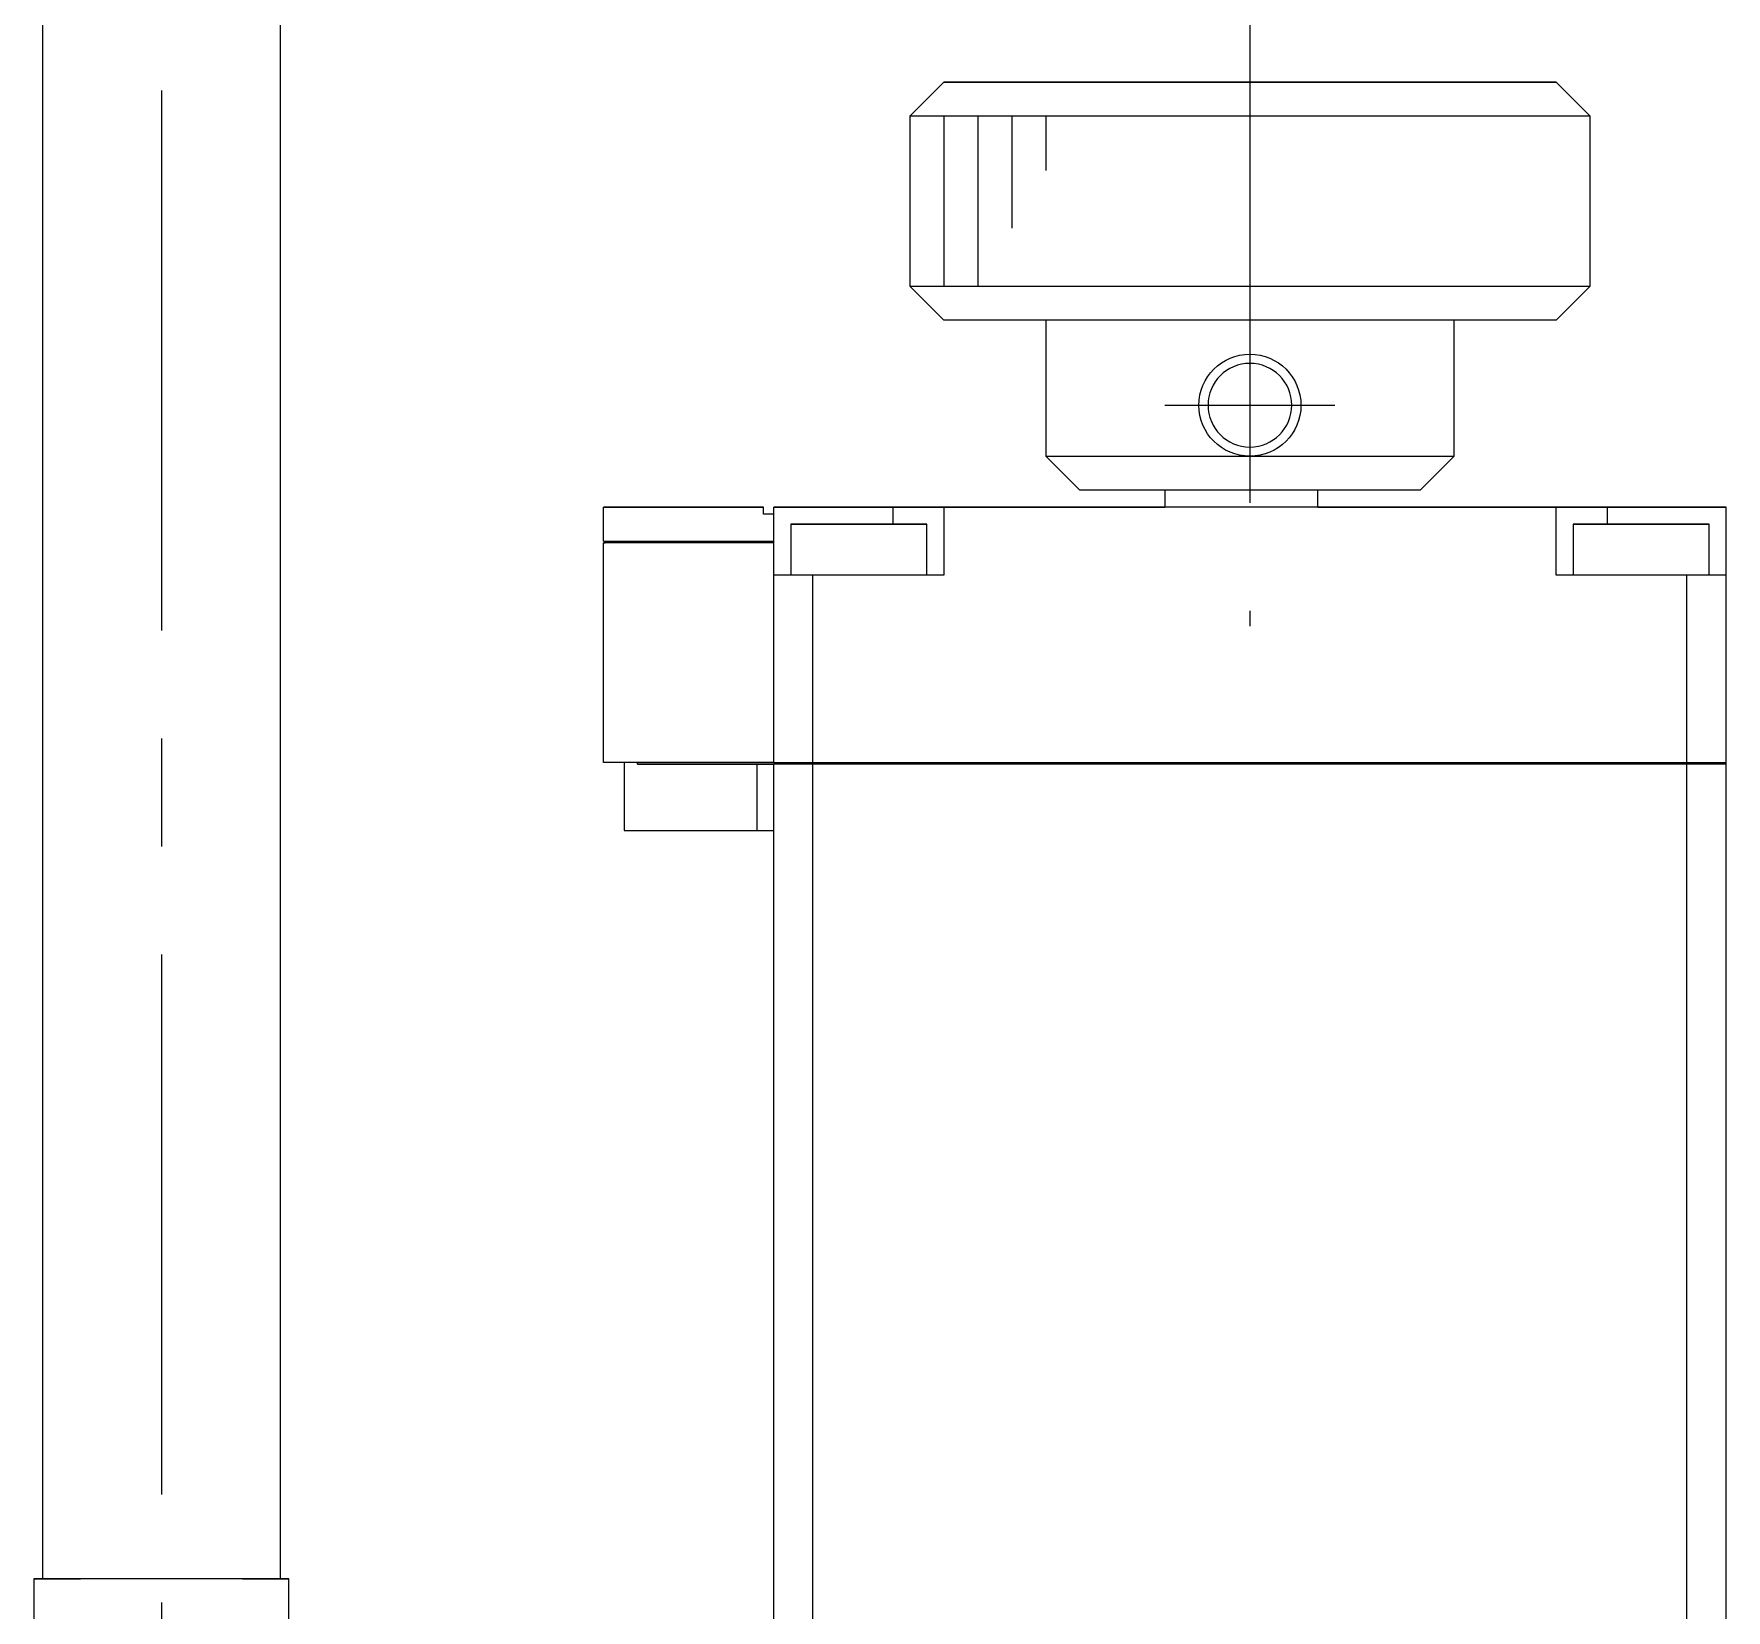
# Model space of a CAD drawing. Extents: x 0 to 701, y -8 to 617.
# Drawn here: x 278.14 to 327.89, y 163.07 to 209.42 of the extents above; entities that cross this region are included whole.
import ezdxf

# ---------------------------------------------------------------- set-up
doc = ezdxf.new("R2010")
doc.units = 0
doc.header["$LTSCALE"] = 0.5
doc.linetypes.add('CENTER', pattern=[50.8, 31.75, -6.35, 6.35, -6.35])
for name, color, linetype in [('MSM_CENTER', 1, 'CENTER'), ('MSM_CONTINUOUS', 7, 'CONTINUOUS'), ('MSM_NARROW', 5, 'CONTINUOUS')]:
    doc.layers.add(name, color=color, linetype=linetype)

msp = doc.modelspace()

# ---------------------------------------------------------------- linework, layer by layer
at = {"layer": 'MSM_CENTER'}
for p, q in [((281.893841, 258.548904), (281.893841, 112.448904)), ((313.893841, 211.498904), (313.893841, 191.998904)), ((311.393843, 198.498081), (316.393843, 198.498081))]:
    msp.add_line(p, q, dxfattribs=at)
at = {"layer": 'MSM_CONTINUOUS'}
for p, q in [((278.393841, 211.998502), (278.393841, 163.998905)), ((285.393841, 163.998905), (285.393841, 211.998502)), ((304.894937, 208), (303.893841, 206.998904)), ((304.928193, 207.999012), (304.893841, 207.998904)), ((304.893841, 207.998904), (304.921491, 207.998808)), ((304.894937, 208), (322.892745, 208)), ((304.921491, 207.998808), (305.004463, 207.998712)), ((305.030773, 207.999118), (304.928193, 207.999012)), ((305.004463, 207.998712), (305.142246, 207.998617)), ((305.200801, 207.999223), (305.030773, 207.999118)), ((305.142246, 207.998617), (305.33399, 207.998524)), ((305.436982, 207.999325), (305.200801, 207.999223)), ((305.33399, 207.998524), (305.578513, 207.998433)), ((305.737519, 207.999425), (305.436982, 207.999325)), ((305.578513, 207.998433), (305.874307, 207.998345)), ((306.100126, 207.99952), (305.737519, 207.999425)), ((305.874307, 207.998345), (306.219549, 207.998261)), ((306.522042, 207.99961), (306.100126, 207.99952)), ((306.219549, 207.998261), (306.612109, 207.998181)), ((307.000057, 207.999696), (306.522042, 207.99961)), ((306.612109, 207.998181), (307.049568, 207.998105)), ((307.530533, 207.999775), (307.000057, 207.999696)), ((307.049568, 207.998105), (307.529227, 207.998034)), ((307.529227, 207.998034), (308.04813, 207.997968)), ((308.109434, 207.999847), (307.530533, 207.999775)), ((308.04813, 207.997968), (308.603077, 207.997908)), ((308.732354, 207.999913), (308.109434, 207.999847)), ((308.603077, 207.997908), (309.190646, 207.997855)), ((309.394552, 207.99997), (308.732354, 207.999913)), ((309.190646, 207.997855), (309.807214, 207.997807)), ((310.09099, 208.00002), (309.394552, 207.99997)), ((309.807214, 207.997807), (310.448979, 207.997767)), ((310.816367, 208.000061), (310.09099, 208.00002)), ((310.448979, 207.997767), (311.111986, 207.997733)), ((311.565163, 208.000093), (310.816367, 208.000061)), ((311.111986, 207.997733), (311.792145, 207.997707)), ((311.393841, 207.998904), (311.401548, 207.998931)), ((311.403354, 207.998874), (311.393841, 207.998904)), ((311.401548, 207.998931), (311.42462, 207.998958)), ((311.431822, 207.998845), (311.403354, 207.998874)), ((311.42462, 207.998958), (311.462916, 207.998984)), ((311.479027, 207.998816), (311.431822, 207.998845)), ((311.462916, 207.998984), (311.5162, 207.99901)), ((311.54461, 207.998787), (311.479027, 207.998816)), ((311.5162, 207.99901), (311.584142, 207.999035)), ((311.628072, 207.99876), (311.54461, 207.998787)), ((312.331681, 208.000117), (311.565163, 208.000093)), ((311.584142, 207.999035), (311.666325, 207.999059)), ((311.728778, 207.998733), (311.628072, 207.99876)), ((311.666325, 207.999059), (311.762241, 207.999083)), ((311.845961, 207.998708), (311.728778, 207.998733)), ((311.762241, 207.999083), (311.871299, 207.999105)), ((311.792145, 207.997707), (312.485262, 207.997688)), ((311.97873, 207.998684), (311.845961, 207.998708)), ((311.871299, 207.999105), (311.992826, 207.999126)), ((312.126074, 207.998662), (311.97873, 207.998684)), ((311.992826, 207.999126), (312.126074, 207.999146)), ((312.126074, 207.999146), (312.270221, 207.999164)), ((312.286872, 207.998642), (312.126074, 207.998662)), ((312.270221, 207.999164), (312.424378, 207.999181)), ((312.4599, 207.998624), (312.286872, 207.998642)), ((313.110087, 208.000131), (312.331681, 208.000117)), ((312.424378, 207.999181), (312.587595, 207.999196)), ((312.643841, 207.998608), (312.4599, 207.998624)), ((312.485262, 207.997688), (313.187065, 207.997677)), ((312.587595, 207.999196), (312.758865, 207.999209)), ((312.837296, 207.998594), (312.643841, 207.998608)), ((312.758865, 207.999209), (312.937133, 207.99922)), ((313.038791, 207.998583), (312.837296, 207.998594)), ((312.937133, 207.99922), (313.121299, 207.999229)), ((313.246794, 207.998574), (313.038791, 207.998583)), ((313.894457, 208.000135), (313.110087, 208.000131)), ((313.121299, 207.999229), (313.310228, 207.999237)), ((313.187065, 207.997677), (313.893226, 207.997673)), ((313.459721, 207.998567), (313.246794, 207.998574)), ((313.310228, 207.999237), (313.502755, 207.999242)), ((313.675952, 207.998564), (313.459721, 207.998567)), ((313.502755, 207.999242), (313.697693, 207.999245)), ((313.893841, 207.998562), (313.675952, 207.998564)), ((313.697693, 207.999245), (313.893841, 207.999246)), ((313.893226, 207.997673), (314.59939, 207.997677)), ((313.893841, 207.999246), (314.089989, 207.999245)), ((314.111731, 207.998564), (313.893841, 207.998562)), ((314.678822, 208.000131), (313.894457, 208.000135)), ((314.089989, 207.999245), (314.284927, 207.999242)), ((314.327962, 207.998567), (314.111731, 207.998564)), ((314.284927, 207.999242), (314.477455, 207.999237)), ((314.540889, 207.998574), (314.327962, 207.998567)), ((314.477455, 207.999237), (314.666384, 207.999229)), ((314.748892, 207.998583), (314.540889, 207.998574)), ((314.59939, 207.997677), (315.301204, 207.997688)), ((314.666384, 207.999229), (314.85055, 207.99922)), ((315.457214, 208.000117), (314.678822, 208.000131)), ((314.950387, 207.998594), (314.748892, 207.998583)), ((314.85055, 207.99922), (315.028817, 207.999209)), ((315.143841, 207.998608), (314.950387, 207.998594)), ((315.028817, 207.999209), (315.200088, 207.999196)), ((315.327782, 207.998624), (315.143841, 207.998608)), ((315.200088, 207.999196), (315.363304, 207.999181)), ((315.301204, 207.997688), (315.994341, 207.997707)), ((315.50081, 207.998642), (315.327782, 207.998624)), ((315.363304, 207.999181), (315.517461, 207.999164)), ((316.223708, 208.000093), (315.457214, 208.000117)), ((315.661608, 207.998662), (315.50081, 207.998642)), ((315.517461, 207.999164), (315.661608, 207.999146)), ((315.661608, 207.999146), (315.794856, 207.999126)), ((315.808952, 207.998684), (315.661608, 207.998662)), ((315.794856, 207.999126), (315.916384, 207.999105)), ((315.941721, 207.998708), (315.808952, 207.998684)), ((315.916384, 207.999105), (316.025442, 207.999083)), ((316.058905, 207.998733), (315.941721, 207.998708)), ((315.994341, 207.997707), (316.674526, 207.997733)), ((316.025442, 207.999083), (316.121357, 207.999059)), ((316.159611, 207.99876), (316.058905, 207.998733)), ((316.121357, 207.999059), (316.20354, 207.999035)), ((316.243073, 207.998787), (316.159611, 207.99876)), ((316.20354, 207.999035), (316.271482, 207.99901)), ((316.972472, 208.000061), (316.223708, 208.000093)), ((316.308656, 207.998816), (316.243073, 207.998787)), ((316.271482, 207.99901), (316.324766, 207.998984)), ((316.355861, 207.998845), (316.308656, 207.998816)), ((316.324766, 207.998984), (316.363062, 207.998958)), ((316.384328, 207.998874), (316.355861, 207.998845)), ((316.363062, 207.998958), (316.386135, 207.998931)), ((316.393841, 207.998904), (316.384328, 207.998874)), ((316.386135, 207.998931), (316.393841, 207.998904)), ((316.674526, 207.997733), (317.337566, 207.997767)), ((317.697808, 208.00002), (316.972472, 208.000061)), ((317.337566, 207.997767), (317.979372, 207.997807)), ((318.394197, 207.99997), (317.697808, 208.00002)), ((317.979372, 207.997807), (318.595987, 207.997855)), ((319.056337, 207.999913), (318.394197, 207.99997)), ((318.595987, 207.997855), (319.18361, 207.997908)), ((319.679192, 207.999847), (319.056337, 207.999913)), ((319.18361, 207.997908), (319.738616, 207.997968)), ((320.25802, 207.999775), (319.679192, 207.999847)), ((319.738616, 207.997968), (320.257585, 207.998034)), ((320.257585, 207.998034), (320.737315, 207.998105)), ((320.788417, 207.999695), (320.25802, 207.999775)), ((320.737315, 207.998105), (321.174849, 207.998181)), ((321.266347, 207.99961), (320.788417, 207.999695)), ((321.174849, 207.998181), (321.56749, 207.998261)), ((321.688172, 207.99952), (321.266347, 207.99961)), ((321.56749, 207.998261), (321.912816, 207.998345)), ((322.050684, 207.999424), (321.688172, 207.99952)), ((321.912816, 207.998345), (322.208698, 207.998433)), ((322.351122, 207.999325), (322.050684, 207.999424)), ((322.208698, 207.998433), (322.453312, 207.998524)), ((322.5872, 207.999223), (322.351122, 207.999325)), ((322.453312, 207.998524), (322.645149, 207.998617)), ((322.757123, 207.999118), (322.5872, 207.999223)), ((322.645149, 207.998617), (322.783027, 207.998712)), ((322.859596, 207.999011), (322.757123, 207.999118)), ((322.783027, 207.998712), (322.866095, 207.998808)), ((322.893841, 207.998904), (322.859596, 207.999011)), ((322.866095, 207.998808), (322.893841, 207.998904)), ((323.893841, 206.998904), (322.892745, 208)), ((303.924563, 206.998797), (303.893841, 206.998904)), ((303.893841, 206.998904), (303.893841, 201.998904)), ((304.016755, 206.99869), (303.924563, 206.998797)), ((304.169847, 206.998585), (304.016755, 206.99869)), ((304.382896, 206.998482), (304.169847, 206.998585)), ((304.654588, 206.998381), (304.382896, 206.998482)), ((304.983248, 206.998283), (304.654588, 206.998381)), ((305.36685, 206.99819), (304.983248, 206.998283)), ((305.803028, 206.9981), (305.36685, 206.99819)), ((306.289093, 206.998016), (305.803028, 206.9981)), ((306.822048, 206.997937), (306.289093, 206.998016)), ((307.398607, 206.997864), (306.822048, 206.997937)), ((308.015214, 206.997798), (307.398607, 206.997864)), ((308.668068, 206.997738), (308.015214, 206.997798)), ((309.353144, 206.997686), (308.668068, 206.997738)), ((310.066217, 206.997641), (309.353144, 206.997686)), ((310.802891, 206.997603), (310.066217, 206.997641)), ((311.558623, 206.997574), (310.802891, 206.997603)), ((312.328753, 206.997553), (311.558623, 206.997574)), ((313.108534, 206.997541), (312.328753, 206.997553)), ((313.893157, 206.997536), (313.108534, 206.997541)), ((314.677784, 206.997541), (313.893157, 206.997536)), ((315.457578, 206.997553), (314.677784, 206.997541)), ((316.22773, 206.997574), (315.457578, 206.997553)), ((316.983491, 206.997603), (316.22773, 206.997574)), ((317.720202, 206.997641), (316.983491, 206.997603)), ((318.43332, 206.997685), (317.720202, 206.997641)), ((319.118448, 206.997738), (318.43332, 206.997685)), ((319.771362, 206.997798), (319.118448, 206.997738)), ((320.388036, 206.997864), (319.771362, 206.997798)), ((320.964667, 206.997937), (320.388036, 206.997864)), ((321.497701, 206.998016), (320.964667, 206.997937)), ((321.98385, 206.9981), (321.497701, 206.998016)), ((322.420118, 206.99819), (321.98385, 206.9981)), ((322.803813, 206.998283), (322.420118, 206.99819)), ((323.132571, 206.998381), (322.803813, 206.998283)), ((323.404364, 206.998482), (323.132571, 206.998381)), ((323.617516, 206.998585), (323.404364, 206.998482)), ((323.770714, 206.99869), (323.617516, 206.998585)), ((323.863012, 206.998797), (323.770714, 206.99869)), ((323.893841, 206.998904), (323.863012, 206.998797)), ((323.893841, 201.998904), (323.893841, 206.998904)), ((303.893841, 201.998904), (303.931894, 201.998785)), ((303.893841, 201.998904), (304.893841, 200.998904)), ((303.931894, 201.998785), (304.045764, 201.998667)), ((304.045764, 201.998667), (304.234583, 201.99855)), ((304.234583, 201.99855), (304.496915, 201.998436)), ((304.496915, 201.998436), (304.830763, 201.998326)), ((304.830763, 201.998326), (305.233587, 201.99822)), ((305.233587, 201.99822), (305.702321, 201.99812)), ((305.702321, 201.99812), (306.233397, 201.998025)), ((306.233397, 201.998025), (306.822773, 201.997937)), ((306.822773, 201.997937), (307.465965, 201.997856)), ((307.465965, 201.997856), (308.158077, 201.997784)), ((308.158077, 201.997784), (308.893841, 201.99772)), ((308.893841, 201.99772), (309.667659, 201.997665)), ((309.667659, 201.997665), (310.47364, 201.997619)), ((310.47364, 201.997619), (311.305651, 201.997583)), ((311.305651, 201.997583), (312.157359, 201.997557)), ((312.157359, 201.997557), (313.022284, 201.997542)), ((313.022284, 201.997542), (313.893841, 201.997536)), ((313.893841, 201.997536), (314.765399, 201.997542)), ((314.765399, 201.997542), (315.630323, 201.997557)), ((315.630323, 201.997557), (316.482032, 201.997583)), ((316.482032, 201.997583), (317.314043, 201.997619)), ((317.314043, 201.997619), (318.120024, 201.997665)), ((318.120024, 201.997665), (318.893841, 201.99772)), ((318.893841, 201.99772), (319.629605, 201.997784)), ((319.629605, 201.997784), (320.321717, 201.997856)), ((320.321717, 201.997856), (320.964909, 201.997937)), ((320.964909, 201.997937), (321.554286, 201.998025)), ((321.554286, 201.998025), (322.085362, 201.99812)), ((322.085362, 201.99812), (322.554095, 201.99822)), ((322.554095, 201.99822), (322.956919, 201.998326)), ((322.893841, 200.998904), (323.893841, 201.998904)), ((322.956919, 201.998326), (323.290767, 201.998436)), ((323.290767, 201.998436), (323.553099, 201.99855)), ((323.553099, 201.99855), (323.741919, 201.998667)), ((323.741919, 201.998667), (323.855788, 201.998785)), ((323.855788, 201.998785), (323.893841, 201.998904)), ((304.928193, 200.998797), (304.893841, 200.998904)), ((305.030773, 200.99869), (304.928193, 200.998797)), ((305.200801, 200.998586), (305.030773, 200.99869)), ((305.436982, 200.998483), (305.200801, 200.998586)), ((305.737519, 200.998384), (305.436982, 200.998483)), ((306.100126, 200.998289), (305.737519, 200.998384)), ((306.522042, 200.998198), (306.100126, 200.998289)), ((307.000057, 200.998113), (306.522042, 200.998198)), ((307.530533, 200.998034), (307.000057, 200.998113)), ((308.109434, 200.997961), (307.530533, 200.998034)), ((307.893841, 200.997987), (307.893841, 196.998904)), ((308.732354, 200.997896), (308.109434, 200.997961)), ((309.394552, 200.997838), (308.732354, 200.997896)), ((310.09099, 200.997789), (309.394552, 200.997838)), ((310.816367, 200.997747), (310.09099, 200.997789)), ((311.565163, 200.997715), (310.816367, 200.997747)), ((312.331681, 200.997692), (311.565163, 200.997715)), ((313.110087, 200.997678), (312.331681, 200.997692)), ((313.894457, 200.997673), (313.110087, 200.997678)), ((314.678822, 200.997678), (313.894457, 200.997673)), ((315.457214, 200.997692), (314.678822, 200.997678)), ((316.223708, 200.997715), (315.457214, 200.997692)), ((316.972472, 200.997748), (316.223708, 200.997715)), ((317.697808, 200.997789), (316.972472, 200.997748)), ((318.394196, 200.997838), (317.697808, 200.997789)), ((319.056337, 200.997896), (318.394196, 200.997838)), ((319.679192, 200.997961), (319.056337, 200.997896)), ((320.25802, 200.998034), (319.679192, 200.997961)), ((319.893841, 196.998904), (319.893841, 200.997987)), ((320.788417, 200.998113), (320.25802, 200.998034)), ((321.266347, 200.998198), (320.788417, 200.998113)), ((321.688172, 200.998289), (321.266347, 200.998198)), ((322.050683, 200.998384), (321.688172, 200.998289)), ((322.351122, 200.998483), (322.050683, 200.998384)), ((322.5872, 200.998586), (322.351122, 200.998483)), ((322.757123, 200.998691), (322.5872, 200.998586)), ((322.859596, 200.998797), (322.757123, 200.998691)), ((322.893841, 200.998904), (322.859596, 200.998797)), ((307.893841, 196.998904), (307.912337, 196.99884)), ((308.893841, 195.998904), (307.893841, 196.998904)), ((307.912337, 196.99884), (307.967711, 196.998776)), ((307.967711, 196.998776), (308.059622, 196.998713)), ((308.059622, 196.998713), (308.187502, 196.998651)), ((308.187502, 196.998651), (308.350564, 196.99859)), ((308.350564, 196.99859), (308.547802, 196.998532)), ((308.547802, 196.998532), (308.778, 196.998476)), ((308.778, 196.998476), (309.039739, 196.998422)), ((309.039739, 196.998422), (309.331405, 196.998371)), ((309.331405, 196.998371), (309.6512, 196.998324)), ((309.6512, 196.998324), (309.997153, 196.99828)), ((309.997153, 196.99828), (310.36713, 196.99824)), ((310.36713, 196.99824), (310.75885, 196.998205)), ((310.75885, 196.998205), (311.169898, 196.998173)), ((311.169898, 196.998173), (311.597741, 196.998146)), ((311.597741, 196.998146), (312.039739, 196.998124)), ((312.039739, 196.998124), (312.493169, 196.998106)), ((312.493169, 196.998106), (312.955234, 196.998094)), ((312.955234, 196.998094), (313.423087, 196.998086)), ((313.423087, 196.998086), (313.893841, 196.998084)), ((313.893841, 196.998084), (314.364596, 196.998086)), ((314.364596, 196.998086), (314.832448, 196.998094)), ((314.832448, 196.998094), (315.294513, 196.998106)), ((315.294513, 196.998106), (315.747943, 196.998124)), ((315.747943, 196.998124), (316.189942, 196.998146)), ((316.189942, 196.998146), (316.617784, 196.998173)), ((316.617784, 196.998173), (317.028833, 196.998205)), ((317.028833, 196.998205), (317.420553, 196.99824)), ((317.420553, 196.99824), (317.790529, 196.99828)), ((317.790529, 196.99828), (318.136482, 196.998324)), ((318.136482, 196.998324), (318.456277, 196.998371)), ((318.456277, 196.998371), (318.747943, 196.998422)), ((318.747943, 196.998422), (319.009682, 196.998476)), ((319.893841, 196.998904), (318.893841, 195.998904)), ((319.009682, 196.998476), (319.23988, 196.998532)), ((319.23988, 196.998532), (319.437118, 196.99859)), ((319.437118, 196.99859), (319.60018, 196.998651)), ((319.60018, 196.998651), (319.728061, 196.998713)), ((319.728061, 196.998713), (319.819971, 196.998776)), ((319.819971, 196.998776), (319.875345, 196.99884)), ((319.875345, 196.99884), (319.893841, 196.998904)), ((308.909255, 195.998851), (308.893841, 195.998904)), ((308.955399, 195.998797), (308.909255, 195.998851)), ((309.031992, 195.998745), (308.955399, 195.998797)), ((309.138559, 195.998693), (309.031992, 195.998745)), ((309.274443, 195.998643), (309.138559, 195.998693)), ((309.438809, 195.998594), (309.274443, 195.998643)), ((309.63064, 195.998547), (309.438809, 195.998594)), ((309.848756, 195.998502), (309.63064, 195.998547)), ((310.091811, 195.99846), (309.848756, 195.998502)), ((310.358307, 195.998421), (310.091811, 195.99846)), ((310.646601, 195.998384), (310.358307, 195.998421)), ((310.954915, 195.998351), (310.646601, 195.998384)), ((311.281348, 195.998321), (310.954915, 195.998351)), ((311.623889, 195.998295), (311.281348, 195.998321)), ((311.393841, 195.998312), (311.393841, 195.498904)), ((311.980424, 195.998272), (311.623889, 195.998295)), ((312.348756, 195.998254), (311.980424, 195.998272)), ((312.726614, 195.998239), (312.348756, 195.998254)), ((313.111669, 195.998229), (312.726614, 195.998239)), ((313.501546, 195.998223), (313.111669, 195.998229)), ((313.893841, 195.99822), (313.501546, 195.998223)), ((314.286137, 195.998223), (313.893841, 195.99822)), ((314.676013, 195.998229), (314.286137, 195.998223)), ((315.061068, 195.998239), (314.676013, 195.998229)), ((315.438926, 195.998254), (315.061068, 195.998239)), ((315.807258, 195.998272), (315.438926, 195.998254)), ((316.163794, 195.998295), (315.807258, 195.998272)), ((315.893841, 195.498699), (315.893841, 195.998278)), ((316.506334, 195.998321), (316.163794, 195.998295)), ((316.832767, 195.998351), (316.506334, 195.998321)), ((317.141081, 195.998384), (316.832767, 195.998351)), ((317.429375, 195.998421), (317.141081, 195.998384)), ((317.695871, 195.99846), (317.429375, 195.998421)), ((317.938926, 195.998502), (317.695871, 195.99846)), ((318.157042, 195.998547), (317.938926, 195.998502)), ((318.348874, 195.998594), (318.157042, 195.998547)), ((318.513239, 195.998643), (318.348874, 195.998594)), ((318.649124, 195.998693), (318.513239, 195.998643)), ((318.755691, 195.998745), (318.649124, 195.998693)), ((318.832283, 195.998797), (318.755691, 195.998745)), ((318.878428, 195.998851), (318.832283, 195.998797)), ((318.893841, 195.998904), (318.878428, 195.998851)), ((294.893841, 195.499947), (295.172914, 195.499988)), ((294.893841, 194.497862), (294.893841, 195.499947)), ((295.172914, 195.497821), (294.893841, 195.497862)), ((295.172914, 195.499988), (299.593841, 195.50003)), ((299.593841, 195.497779), (295.172914, 195.497821)), ((299.593841, 195.297779), (299.593841, 195.50003)), ((299.593841, 195.30003), (299.893841, 195.300033)), ((299.893841, 195.297776), (299.593841, 195.297779)), ((303.393841, 195.500135), (299.893841, 195.500135)), ((299.893841, 187.997147), (299.893841, 195.500135)), ((299.893841, 195.497673), (303.393841, 195.497673)), ((304.893841, 195.500341), (303.393841, 195.500135)), ((303.393841, 195.497673), (304.893841, 195.497468)), ((303.393841, 195.497673), (303.393841, 194.997568)), ((304.893841, 195.500819), (304.893841, 195.500341)), ((304.893841, 195.500819), (311.393841, 195.500819)), ((304.893841, 195.497468), (304.893841, 193.496989)), ((322.893841, 195.496989), (304.893841, 195.496989)), ((311.401455, 195.498878), (311.393841, 195.498904)), ((311.42425, 195.498851), (311.401455, 195.498878)), ((311.462088, 195.498825), (311.42425, 195.498851)), ((311.514738, 195.498799), (311.462088, 195.498825)), ((311.581879, 195.498774), (311.514738, 195.498799)), ((311.663103, 195.49875), (311.581879, 195.498774)), ((311.757914, 195.498727), (311.663103, 195.49875)), ((311.865736, 195.498704), (311.757914, 195.498727)), ((311.985911, 195.498683), (311.865736, 195.498704)), ((312.117707, 195.498664), (311.985911, 195.498683)), ((312.260322, 195.498645), (312.117707, 195.498664)), ((312.412887, 195.498629), (312.260322, 195.498645)), ((312.574472, 195.498614), (312.412887, 195.498629)), ((312.744094, 195.498601), (312.574472, 195.498614)), ((312.920719, 195.498589), (312.744094, 195.498601)), ((313.103272, 195.49858), (312.920719, 195.498589)), ((313.29064, 195.498572), (313.103272, 195.49858)), ((313.481682, 195.498567), (313.29064, 195.498572)), ((313.675235, 195.498564), (313.481682, 195.498567)), ((313.870119, 195.498562), (313.675235, 195.498564)), ((314.065147, 195.498563), (313.870119, 195.498562)), ((314.259133, 195.498566), (314.065147, 195.498563)), ((314.450893, 195.498571), (314.259133, 195.498566)), ((314.63926, 195.498578), (314.450893, 195.498571)), ((314.823087, 195.498587), (314.63926, 195.498578)), ((315.001253, 195.498598), (314.823087, 195.498587)), ((315.172675, 195.498611), (315.001253, 195.498598)), ((315.336306, 195.498625), (315.172675, 195.498611)), ((315.491152, 195.498641), (315.336306, 195.498625)), ((315.636268, 195.498659), (315.491152, 195.498641)), ((315.770771, 195.498678), (315.636268, 195.498659)), ((315.893841, 195.498699), (315.770771, 195.498678)), ((315.893841, 195.500819), (322.893841, 195.500819)), ((322.893841, 195.500819), (322.893841, 195.500341)), ((324.393841, 195.500135), (322.893841, 195.500341)), ((322.893841, 195.497468), (324.393841, 195.497673)), ((322.893841, 193.496989), (322.893841, 195.497468)), ((327.893841, 195.500135), (324.393841, 195.500135)), ((324.393841, 195.497673), (327.893841, 195.497673)), ((324.393841, 195.497673), (324.393841, 194.997568)), ((327.893841, 187.997147), (327.893841, 195.500135)), ((300.401452, 194.997355), (300.393841, 194.997331)), ((300.393841, 194.997331), (300.400006, 194.99731)), ((300.393841, 194.997331), (300.393841, 193.497331)), ((300.400006, 194.99731), (300.418464, 194.997289)), ((300.424226, 194.997379), (300.401452, 194.997355)), ((300.418464, 194.997289), (300.449101, 194.997268)), ((300.461989, 194.997402), (300.424226, 194.997379)), ((300.449101, 194.997268), (300.491728, 194.997247)), ((300.514456, 194.997425), (300.461989, 194.997402)), ((300.491728, 194.997247), (300.546082, 194.997227)), ((300.581226, 194.997447), (300.514456, 194.997425)), ((300.546082, 194.997227), (300.611828, 194.997207)), ((300.66179, 194.997468), (300.581226, 194.997447)), ((300.611828, 194.997207), (300.688561, 194.997188)), ((300.755537, 194.997488), (300.66179, 194.997468)), ((300.688561, 194.997188), (300.775807, 194.997171)), ((300.861752, 194.997507), (300.755537, 194.997488)), ((300.775807, 194.997171), (300.873029, 194.997154)), ((300.979628, 194.997525), (300.861752, 194.997507)), ((300.873029, 194.997154), (300.979628, 194.997138)), ((301.108266, 194.997541), (300.979628, 194.997525)), ((300.979628, 194.997138), (301.094945, 194.997123)), ((301.094945, 194.997123), (301.218271, 194.99711)), ((301.246688, 194.997555), (301.108266, 194.997541)), ((301.218271, 194.99711), (301.348844, 194.997098)), ((301.393841, 194.997568), (301.246688, 194.997555)), ((301.348844, 194.997098), (301.48586, 194.997088)), ((301.548605, 194.997579), (301.393841, 194.997568)), ((301.48586, 194.997088), (301.628474, 194.997079)), ((301.709801, 194.997588), (301.548605, 194.997579)), ((301.628474, 194.997079), (301.775807, 194.997071)), ((301.876203, 194.997596), (301.709801, 194.997588)), ((301.775807, 194.997071), (301.92695, 194.997065)), ((302.046545, 194.997601), (301.876203, 194.997596)), ((301.92695, 194.997065), (302.080972, 194.997061)), ((302.21953, 194.997604), (302.046545, 194.997601)), ((302.080972, 194.997061), (302.236923, 194.997059)), ((302.393841, 194.997605), (302.21953, 194.997604)), ((302.236923, 194.997059), (302.393841, 194.997058)), ((302.568153, 194.997604), (302.393841, 194.997605)), ((302.393841, 194.997058), (302.550759, 194.997059)), ((302.550759, 194.997059), (302.70671, 194.997061)), ((302.741137, 194.997601), (302.568153, 194.997604)), ((302.70671, 194.997061), (302.860732, 194.997065)), ((302.911479, 194.997596), (302.741137, 194.997601)), ((302.860732, 194.997065), (303.011875, 194.997071)), ((303.077881, 194.997588), (302.911479, 194.997596)), ((303.011875, 194.997071), (303.159208, 194.997079)), ((303.239078, 194.997579), (303.077881, 194.997588)), ((303.159208, 194.997079), (303.301822, 194.997088)), ((303.393841, 194.997568), (303.239078, 194.997579)), ((303.301822, 194.997088), (303.438838, 194.997098)), ((303.540994, 194.997555), (303.393841, 194.997568)), ((303.438838, 194.997098), (303.569412, 194.99711)), ((303.679416, 194.997541), (303.540994, 194.997555)), ((303.569412, 194.99711), (303.692737, 194.997123)), ((303.808055, 194.997525), (303.679416, 194.997541)), ((303.692737, 194.997123), (303.808055, 194.997138)), ((303.92593, 194.997507), (303.808055, 194.997525)), ((303.808055, 194.997138), (303.914653, 194.997154)), ((303.914653, 194.997154), (304.011875, 194.997171)), ((304.032145, 194.997488), (303.92593, 194.997507)), ((304.011875, 194.997171), (304.099121, 194.997188)), ((304.125892, 194.997468), (304.032145, 194.997488)), ((304.099121, 194.997188), (304.175854, 194.997207)), ((304.206457, 194.997447), (304.125892, 194.997468)), ((304.175854, 194.997207), (304.2416, 194.997227)), ((304.273226, 194.997425), (304.206457, 194.997447)), ((304.2416, 194.997227), (304.295954, 194.997247)), ((304.325693, 194.997402), (304.273226, 194.997425)), ((304.295954, 194.997247), (304.338581, 194.997268)), ((304.363457, 194.997379), (304.325693, 194.997402)), ((304.338581, 194.997268), (304.369218, 194.997289)), ((304.38623, 194.997355), (304.363457, 194.997379)), ((304.369218, 194.997289), (304.387676, 194.99731)), ((304.393841, 194.997331), (304.38623, 194.997355)), ((304.387676, 194.99731), (304.393841, 194.997331)), ((304.393841, 193.497331), (304.393841, 194.997331)), ((323.401452, 194.997355), (323.393841, 194.997331)), ((323.393841, 194.997331), (323.400006, 194.99731)), ((323.393841, 194.997331), (323.393841, 193.497331)), ((323.400006, 194.99731), (323.418464, 194.997289)), ((323.424226, 194.997379), (323.401452, 194.997355)), ((323.418464, 194.997289), (323.449101, 194.997268)), ((323.461989, 194.997402), (323.424226, 194.997379)), ((323.449101, 194.997268), (323.491728, 194.997247)), ((323.514456, 194.997425), (323.461989, 194.997402)), ((323.491728, 194.997247), (323.546082, 194.997227)), ((323.581226, 194.997447), (323.514456, 194.997425)), ((323.546082, 194.997227), (323.611828, 194.997207)), ((323.66179, 194.997468), (323.581226, 194.997447)), ((323.611828, 194.997207), (323.688561, 194.997188)), ((323.755537, 194.997488), (323.66179, 194.997468)), ((323.688561, 194.997188), (323.775807, 194.997171)), ((323.861752, 194.997507), (323.755537, 194.997488)), ((323.775807, 194.997171), (323.873029, 194.997154)), ((323.979628, 194.997525), (323.861752, 194.997507)), ((323.873029, 194.997154), (323.979628, 194.997138)), ((324.108266, 194.997541), (323.979628, 194.997525)), ((323.979628, 194.997138), (324.094945, 194.997123)), ((324.094945, 194.997123), (324.218271, 194.99711)), ((324.246688, 194.997555), (324.108266, 194.997541)), ((324.218271, 194.99711), (324.348844, 194.997098)), ((324.393841, 194.997568), (324.246688, 194.997555)), ((324.348844, 194.997098), (324.48586, 194.997088)), ((324.548605, 194.997579), (324.393841, 194.997568)), ((324.48586, 194.997088), (324.628474, 194.997079)), ((324.709801, 194.997588), (324.548605, 194.997579)), ((324.628474, 194.997079), (324.775807, 194.997071)), ((324.876203, 194.997596), (324.709801, 194.997588)), ((324.775807, 194.997071), (324.92695, 194.997065)), ((325.046545, 194.997601), (324.876203, 194.997596)), ((324.92695, 194.997065), (325.080972, 194.997061)), ((325.21953, 194.997604), (325.046545, 194.997601)), ((325.080972, 194.997061), (325.236923, 194.997059)), ((325.393841, 194.997605), (325.21953, 194.997604)), ((325.236923, 194.997059), (325.393841, 194.997058)), ((325.568153, 194.997604), (325.393841, 194.997605)), ((325.393841, 194.997058), (325.550759, 194.997059)), ((325.550759, 194.997059), (325.70671, 194.997061)), ((325.741137, 194.997601), (325.568153, 194.997604)), ((325.70671, 194.997061), (325.860732, 194.997065)), ((325.911479, 194.997596), (325.741137, 194.997601)), ((325.860732, 194.997065), (326.011875, 194.997071)), ((326.077881, 194.997588), (325.911479, 194.997596)), ((326.011875, 194.997071), (326.159208, 194.997079)), ((326.239078, 194.997579), (326.077881, 194.997588)), ((326.159208, 194.997079), (326.301822, 194.997088)), ((326.393841, 194.997568), (326.239078, 194.997579)), ((326.301822, 194.997088), (326.438838, 194.997098)), ((326.540994, 194.997555), (326.393841, 194.997568)), ((326.438838, 194.997098), (326.569412, 194.99711)), ((326.679416, 194.997541), (326.540994, 194.997555)), ((326.569412, 194.99711), (326.692737, 194.997123)), ((326.808055, 194.997525), (326.679416, 194.997541)), ((326.692737, 194.997123), (326.808055, 194.997138)), ((326.92593, 194.997507), (326.808055, 194.997525)), ((326.808055, 194.997138), (326.914653, 194.997154)), ((326.914653, 194.997154), (327.011875, 194.997171)), ((327.032145, 194.997488), (326.92593, 194.997507)), ((327.011875, 194.997171), (327.099121, 194.997188)), ((327.125892, 194.997468), (327.032145, 194.997488)), ((327.099121, 194.997188), (327.175854, 194.997207)), ((327.206457, 194.997447), (327.125892, 194.997468)), ((327.175854, 194.997207), (327.2416, 194.997227)), ((327.273226, 194.997425), (327.206457, 194.997447)), ((327.2416, 194.997227), (327.295954, 194.997247)), ((327.325693, 194.997402), (327.273226, 194.997425)), ((327.295954, 194.997247), (327.338581, 194.997268)), ((327.363457, 194.997379), (327.325693, 194.997402)), ((327.338581, 194.997268), (327.369218, 194.997289)), ((327.38623, 194.997355), (327.363457, 194.997379)), ((327.369218, 194.997289), (327.387676, 194.99731)), ((327.393841, 194.997331), (327.38623, 194.997355)), ((327.387676, 194.99731), (327.393841, 194.997331)), ((327.393841, 193.497331), (327.393841, 194.997331)), ((294.893841, 194.497862), (295.172914, 194.497821)), ((294.893841, 194.449947), (294.943841, 194.449969)), ((294.893841, 187.997862), (294.893841, 194.449947)), ((295.172914, 194.447821), (294.893841, 194.447862)), ((294.943841, 194.497839), (294.943841, 194.447867)), ((295.213612, 194.447828), (294.943841, 194.447867)), ((295.172914, 194.497821), (299.893841, 194.497776)), ((299.893841, 194.447776), (295.172914, 194.447821)), ((299.893841, 194.447783), (295.213612, 194.447828)), ((300.393841, 193.497673), (299.893841, 193.497673)), ((301.048608, 193.496989), (299.893841, 193.497147)), ((300.400006, 193.49731), (300.393841, 193.497331)), ((300.418464, 193.497289), (300.400006, 193.49731)), ((300.449101, 193.497268), (300.418464, 193.497289)), ((300.491728, 193.497247), (300.449101, 193.497268)), ((300.546082, 193.497227), (300.491728, 193.497247)), ((300.611828, 193.497207), (300.546082, 193.497227)), ((300.688561, 193.497188), (300.611828, 193.497207)), ((300.775807, 193.497171), (300.688561, 193.497188)), ((300.873029, 193.497154), (300.775807, 193.497171)), ((300.979628, 193.497138), (300.873029, 193.497154)), ((301.094945, 193.497123), (300.979628, 193.497138)), ((301.048608, 187.996989), (301.048608, 193.496989)), ((304.893841, 193.496989), (301.048608, 193.496989)), ((301.218271, 193.49711), (301.094945, 193.497123)), ((301.348844, 193.497098), (301.218271, 193.49711)), ((301.48586, 193.497088), (301.348844, 193.497098)), ((301.628474, 193.497079), (301.48586, 193.497088)), ((301.775807, 193.497071), (301.628474, 193.497079)), ((301.92695, 193.497065), (301.775807, 193.497071)), ((302.080972, 193.497061), (301.92695, 193.497065)), ((302.236923, 193.497059), (302.080972, 193.497061)), ((302.393841, 193.497058), (302.236923, 193.497059)), ((302.550759, 193.497059), (302.393841, 193.497058)), ((302.70671, 193.497061), (302.550759, 193.497059)), ((302.860732, 193.497065), (302.70671, 193.497061)), ((303.011875, 193.497071), (302.860732, 193.497065)), ((303.159208, 193.497079), (303.011875, 193.497071)), ((303.301822, 193.497088), (303.159208, 193.497079)), ((303.438838, 193.497098), (303.301822, 193.497088)), ((303.569412, 193.49711), (303.438838, 193.497098)), ((303.692737, 193.497123), (303.569412, 193.49711)), ((303.808055, 193.497138), (303.692737, 193.497123)), ((303.914653, 193.497154), (303.808055, 193.497138)), ((304.011875, 193.497171), (303.914653, 193.497154)), ((304.099121, 193.497188), (304.011875, 193.497171)), ((304.175854, 193.497207), (304.099121, 193.497188)), ((304.2416, 193.497227), (304.175854, 193.497207)), ((304.295954, 193.497247), (304.2416, 193.497227)), ((304.338581, 193.497268), (304.295954, 193.497247)), ((304.369218, 193.497289), (304.338581, 193.497268)), ((304.387676, 193.49731), (304.369218, 193.497289)), ((304.393841, 193.497331), (304.387676, 193.49731)), ((304.893841, 193.497468), (304.393841, 193.497542)), ((323.393841, 193.497542), (322.893841, 193.497468)), ((326.739074, 193.496989), (322.893841, 193.496989)), ((323.400006, 193.49731), (323.393841, 193.497331)), ((323.418464, 193.497289), (323.400006, 193.49731)), ((323.449101, 193.497268), (323.418464, 193.497289)), ((323.491728, 193.497247), (323.449101, 193.497268)), ((323.546082, 193.497227), (323.491728, 193.497247)), ((323.611828, 193.497207), (323.546082, 193.497227)), ((323.688561, 193.497188), (323.611828, 193.497207)), ((323.775807, 193.497171), (323.688561, 193.497188)), ((323.873029, 193.497154), (323.775807, 193.497171)), ((323.979628, 193.497138), (323.873029, 193.497154)), ((324.094945, 193.497123), (323.979628, 193.497138)), ((324.218271, 193.49711), (324.094945, 193.497123)), ((324.348844, 193.497098), (324.218271, 193.49711)), ((324.48586, 193.497088), (324.348844, 193.497098)), ((324.628474, 193.497079), (324.48586, 193.497088)), ((324.775807, 193.497071), (324.628474, 193.497079)), ((324.92695, 193.497065), (324.775807, 193.497071)), ((325.080972, 193.497061), (324.92695, 193.497065)), ((325.236923, 193.497059), (325.080972, 193.497061)), ((325.393841, 193.497058), (325.236923, 193.497059)), ((325.550759, 193.497059), (325.393841, 193.497058)), ((325.70671, 193.497061), (325.550759, 193.497059)), ((325.860732, 193.497065), (325.70671, 193.497061)), ((326.011875, 193.497071), (325.860732, 193.497065)), ((326.159208, 193.497079), (326.011875, 193.497071)), ((326.301822, 193.497088), (326.159208, 193.497079)), ((326.438838, 193.497098), (326.301822, 193.497088)), ((326.569412, 193.49711), (326.438838, 193.497098)), ((326.692737, 193.497123), (326.569412, 193.49711)), ((326.808055, 193.497138), (326.692737, 193.497123)), ((327.893841, 193.497147), (326.739074, 193.496989)), ((326.739074, 187.996989), (326.739074, 193.496989)), ((326.914653, 193.497154), (326.808055, 193.497138)), ((327.011875, 193.497171), (326.914653, 193.497154)), ((327.099121, 193.497188), (327.011875, 193.497171)), ((327.175854, 193.497207), (327.099121, 193.497188)), ((327.2416, 193.497227), (327.175854, 193.497207)), ((327.295954, 193.497247), (327.2416, 193.497227)), ((327.338581, 193.497268), (327.295954, 193.497247)), ((327.369218, 193.497289), (327.338581, 193.497268)), ((327.387676, 193.49731), (327.369218, 193.497289)), ((327.393841, 193.497331), (327.387676, 193.49731)), ((327.893841, 193.497673), (327.393841, 193.497673)), ((295.172914, 187.997821), (294.893841, 187.997862)), ((299.893841, 187.997776), (295.172914, 187.997821)), ((295.493841, 187.997818), (295.493841, 185.998131)), ((295.893841, 187.948131), (295.893841, 187.997814)), ((295.893841, 187.949678), (299.393841, 187.949678)), ((299.393841, 187.948131), (295.893841, 187.948131)), ((299.393841, 187.949746), (299.893841, 187.949746)), ((299.893841, 187.948063), (299.393841, 187.948063)), ((299.393841, 187.948063), (299.393841, 185.998063)), ((299.893841, 187.997147), (301.048608, 187.996989)), ((299.893841, 187.950661), (301.048609, 187.950819)), ((299.893841, 187.949746), (299.893841, 187.950661)), ((299.893841, 150.997148), (299.893841, 187.948063)), ((301.048608, 187.946989), (299.893841, 187.947147)), ((299.903841, 187.997148), (299.903841, 187.947148)), ((301.052502, 187.946991), (299.903841, 187.947148)), ((301.048608, 187.996989), (326.739074, 187.996989)), ((326.739074, 187.946989), (301.048608, 187.946989)), ((301.048608, 150.99699), (301.048608, 187.946989)), ((301.048609, 187.950819), (326.739074, 187.950819)), ((301.052502, 187.996991), (301.052502, 187.946991)), ((326.735181, 187.946991), (301.052502, 187.946991)), ((326.735181, 187.996991), (326.735181, 187.946991)), ((327.883841, 187.947148), (326.735181, 187.946991)), ((326.739074, 187.996989), (327.893841, 187.997147)), ((326.739074, 187.950819), (327.893841, 187.950661)), ((327.893841, 187.947147), (326.739074, 187.946989)), ((326.739074, 150.99699), (326.739074, 187.946989)), ((327.883841, 187.997148), (327.883841, 187.947148)), ((327.893841, 150.997148), (327.893841, 187.950661)), ((295.493841, 185.998131), (299.393841, 185.998131)), ((299.393841, 185.998063), (299.893841, 185.998063)), ((278.143841, 163.998905), (278.147791, 163.998928)), ((278.155401, 163.998864), (278.143841, 163.998905)), ((278.143841, 163.998905), (278.143841, 142.498289)), ((278.147791, 163.998928), (278.159632, 163.998952)), ((278.19001, 163.998824), (278.155401, 163.998864)), ((278.159632, 163.998952), (278.179339, 163.998975)), ((278.179339, 163.998975), (278.206871, 163.998998)), ((278.247454, 163.998785), (278.19001, 163.998824)), ((278.206871, 163.998998), (278.242169, 163.999021)), ((278.242169, 163.999021), (278.28516, 163.999044)), ((278.327379, 163.998746), (278.247454, 163.998785)), ((278.28516, 163.999044), (278.335753, 163.999067)), ((278.429293, 163.998708), (278.327379, 163.998746)), ((278.335753, 163.999067), (278.393841, 163.999089)), ((278.393841, 163.999089), (278.522366, 163.999129)), ((278.404631, 163.998867), (278.393841, 163.998905)), ((278.436932, 163.99883), (278.404631, 163.998867)), ((278.552567, 163.998672), (278.429293, 163.998708)), ((278.490546, 163.998793), (278.436932, 163.99883)), ((278.565143, 163.998757), (278.490546, 163.998793)), ((278.522366, 163.999129), (278.675794, 163.999168)), ((278.696441, 163.998637), (278.552567, 163.998672)), ((278.660263, 163.998721), (278.565143, 163.998757)), ((278.775318, 163.998687), (278.660263, 163.998721)), ((278.675794, 163.999168), (278.852992, 163.999205)), ((278.860027, 163.998603), (278.696441, 163.998637)), ((278.909601, 163.998654), (278.775318, 163.998687)), ((278.852992, 163.999205), (279.052651, 163.999239)), ((279.042319, 163.998572), (278.860027, 163.998603)), ((279.062282, 163.998623), (278.909601, 163.998654)), ((279.242191, 163.998542), (279.042319, 163.998572)), ((279.052651, 163.999239), (279.273296, 163.999272)), ((279.23242, 163.998594), (279.062282, 163.998623)), ((279.418967, 163.998566), (279.23242, 163.998594)), ((279.458411, 163.998515), (279.242191, 163.998542)), ((279.273296, 163.999272), (279.513297, 163.999301)), ((279.620773, 163.998541), (279.418967, 163.998566)), ((279.689646, 163.99849), (279.458411, 163.998515)), ((279.513297, 163.999301), (279.770882, 163.999327)), ((279.836593, 163.998517), (279.620773, 163.998541)), ((279.934472, 163.998467), (279.689646, 163.99849)), ((279.770882, 163.999327), (280.044148, 163.999351)), ((280.065096, 163.998496), (279.836593, 163.998517)), ((280.191377, 163.998448), (279.934472, 163.998467)), ((280.044148, 163.999351), (280.331077, 163.999371)), ((280.304874, 163.998478), (280.065096, 163.998496)), ((280.458778, 163.998431), (280.191377, 163.998448)), ((280.554449, 163.998462), (280.304874, 163.998478)), ((280.331077, 163.999371), (280.629549, 163.999388)), ((280.735027, 163.998417), (280.458778, 163.998431)), ((280.812282, 163.998449), (280.554449, 163.998462)), ((280.629549, 163.999388), (280.937359, 163.999401)), ((281.018421, 163.998406), (280.735027, 163.998417)), ((281.076782, 163.998439), (280.812282, 163.998449)), ((280.937359, 163.999401), (281.252234, 163.99941)), ((281.307212, 163.998398), (281.018421, 163.998406)), ((281.346321, 163.998432), (281.076782, 163.998439)), ((281.252234, 163.99941), (281.571848, 163.999416)), ((281.59962, 163.998393), (281.307212, 163.998398)), ((281.619234, 163.998427), (281.346321, 163.998432)), ((281.571848, 163.999416), (281.893841, 163.999418)), ((281.893841, 163.998392), (281.59962, 163.998393)), ((281.893841, 163.998426), (281.619234, 163.998427)), ((281.893841, 163.999418), (282.215834, 163.999416)), ((282.168448, 163.998427), (281.893841, 163.998426)), ((282.188063, 163.998393), (281.893841, 163.998392)), ((282.441362, 163.998432), (282.168448, 163.998427)), ((282.48047, 163.998398), (282.188063, 163.998393)), ((282.215834, 163.999416), (282.535448, 163.99941)), ((282.7109, 163.998439), (282.441362, 163.998432)), ((282.769261, 163.998406), (282.48047, 163.998398)), ((282.535448, 163.99941), (282.850324, 163.999401)), ((282.975401, 163.998449), (282.7109, 163.998439)), ((283.052655, 163.998417), (282.769261, 163.998406)), ((282.850324, 163.999401), (283.158134, 163.999388)), ((283.233233, 163.998462), (282.975401, 163.998449)), ((283.328904, 163.998431), (283.052655, 163.998417)), ((283.158134, 163.999388), (283.456605, 163.999371)), ((283.482808, 163.998478), (283.233233, 163.998462)), ((283.596306, 163.998448), (283.328904, 163.998431)), ((283.456605, 163.999371), (283.743534, 163.999351)), ((283.722586, 163.998496), (283.482808, 163.998478)), ((283.853211, 163.998467), (283.596306, 163.998448)), ((283.95109, 163.998517), (283.722586, 163.998496)), ((283.743534, 163.999351), (284.0168, 163.999327)), ((284.098036, 163.99849), (283.853211, 163.998467)), ((284.166909, 163.998541), (283.95109, 163.998517)), ((284.0168, 163.999327), (284.274385, 163.999301)), ((284.329271, 163.998515), (284.098036, 163.99849)), ((284.368715, 163.998566), (284.166909, 163.998541)), ((284.274385, 163.999301), (284.514386, 163.999272)), ((284.545492, 163.998542), (284.329271, 163.998515)), ((284.555262, 163.998594), (284.368715, 163.998566)), ((284.514386, 163.999272), (284.735031, 163.999239)), ((284.745364, 163.998572), (284.545492, 163.998542)), ((284.725401, 163.998623), (284.555262, 163.998594)), ((284.878082, 163.998654), (284.725401, 163.998623)), ((284.735031, 163.999239), (284.93469, 163.999205)), ((284.927655, 163.998603), (284.745364, 163.998572)), ((285.012364, 163.998687), (284.878082, 163.998654)), ((285.091242, 163.998637), (284.927655, 163.998603)), ((284.93469, 163.999205), (285.111888, 163.999168)), ((285.12742, 163.998721), (285.012364, 163.998687)), ((285.235116, 163.998672), (285.091242, 163.998637)), ((285.111888, 163.999168), (285.265316, 163.999129)), ((285.222539, 163.998757), (285.12742, 163.998721)), ((285.297136, 163.998793), (285.222539, 163.998757)), ((285.358389, 163.998708), (285.235116, 163.998672)), ((285.265316, 163.999129), (285.393841, 163.999089)), ((285.35075, 163.99883), (285.297136, 163.998793)), ((285.383052, 163.998867), (285.35075, 163.99883)), ((285.460303, 163.998746), (285.358389, 163.998708)), ((285.393841, 163.998905), (285.383052, 163.998867)), ((285.393841, 163.999089), (285.451929, 163.999067)), ((285.451929, 163.999067), (285.502522, 163.999044)), ((285.540228, 163.998785), (285.460303, 163.998746)), ((285.502522, 163.999044), (285.545513, 163.999021)), ((285.597672, 163.998824), (285.540228, 163.998785)), ((285.545513, 163.999021), (285.580811, 163.998998)), ((285.580811, 163.998998), (285.608343, 163.998975)), ((285.632281, 163.998864), (285.597672, 163.998824)), ((285.608343, 163.998975), (285.628051, 163.998952)), ((285.628051, 163.998952), (285.639891, 163.998928)), ((285.643841, 163.998905), (285.632281, 163.998864)), ((285.639891, 163.998928), (285.643841, 163.998905)), ((285.643841, 142.498289), (285.643841, 163.998905))]:
    msp.add_line(p, q, dxfattribs=at)
at = {"layer": 'MSM_CONTINUOUS', "extrusion": (0, 0, -1)}
msp.add_circle((-313.893843, 198.498081), 1.2295, dxfattribs=at)
at = {"layer": 'MSM_NARROW'}
for p, q in [((304.893841, 206.998904), (304.893841, 201.998904)), ((305.893841, 206.998904), (305.893841, 201.998904)), ((306.893841, 206.998904), (306.893841, 203.698904)), ((307.893841, 206.998904), (307.893841, 205.398904))]:
    msp.add_line(p, q, dxfattribs=at)
msp.add_circle((313.893843, 198.498081), 1.5, dxfattribs=at)

doc.saveas('drawing.dxf')
